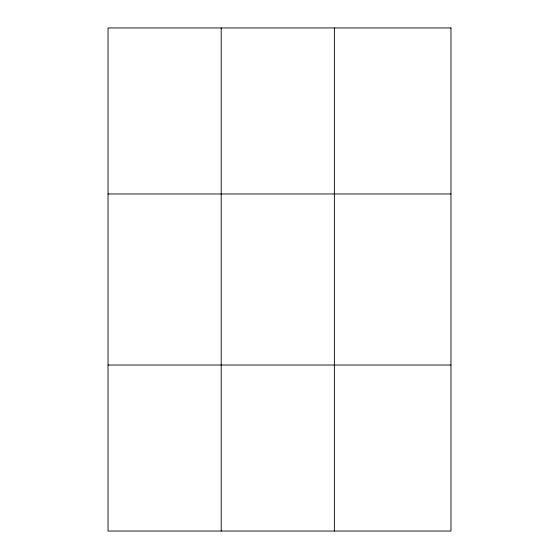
<?xml version="1.0" encoding="UTF-8"?>
<svg xmlns="http://www.w3.org/2000/svg" width="559" height="559" viewBox="0 0 559 559"><rect width="100%" height="100%" fill="white"/><g stroke="black" fill="none" stroke-linecap="round" stroke-linejoin="round"><path stroke-width="0.84" d="M221.203 531.05L221.203 27.95M334.373 531.05L334.373 27.95M108.034 193.973L450.966 193.973M108.034 365.027L450.966 365.027M450.966 27.95L450.966 531.05L108.034 531.05L108.034 27.95L450.966 27.95"/></g></svg>
